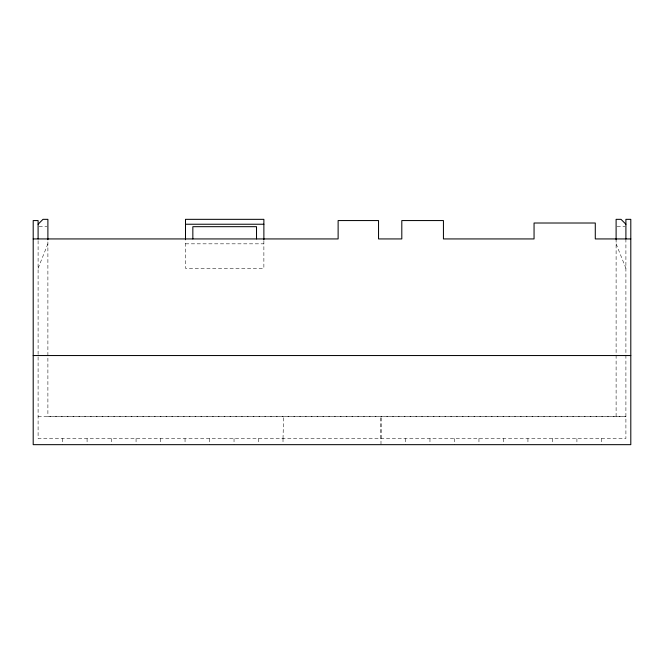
<?xml version="1.0" encoding="UTF-8"?>
<svg xmlns="http://www.w3.org/2000/svg" width="664" height="664" viewBox="0 0 664 664"><rect width="100%" height="100%" fill="white"/><g stroke="black" fill="none" stroke-linecap="round" stroke-linejoin="round"><path stroke-width="0.5" stroke-dasharray="3.32 2.49" d="M380.987 438.506L380.987 416.536L380.987 444.664M283.013 438.522L283.594 416.536M38.097 268.322L47.891 243.829M39.076 226.681L46.912 226.681M617.088 226.681L624.924 226.681M185.497 243.829L263.874 243.829M38.097 416.536L625.903 416.536M625.903 416.71L47.891 416.71L47.891 240.766M616.109 243.829L625.903 268.322M625.903 238.932L625.903 438.522L38.097 438.522L38.097 239.945M616.109 238.932L616.109 416.71M601.41 438.522L601.41 444.664M576.916 438.522L576.916 444.664M552.423 438.522L552.423 443.643M527.938 438.522L527.938 443.643M503.445 438.522L503.445 444.664M478.951 438.522L478.951 444.664M454.458 438.522L454.458 444.664M429.965 438.522L429.965 444.664M405.472 438.522L405.472 444.664M283.013 438.497L283.013 443.643M263.874 240.766L263.874 268.322L185.497 268.322L185.497 240.766M258.528 438.522L258.528 443.643M234.035 438.522L234.035 444.664M209.542 438.522L209.542 444.664M185.048 438.522L185.048 444.664M160.555 438.522L160.555 444.664M136.062 438.522L136.062 444.664M111.577 438.522L111.577 444.664M87.084 438.522L87.084 444.664M62.59 438.522L62.59 444.664"/><path stroke-width="1" d="M38.097 224.233L42.994 219.336L47.891 219.336L47.891 239.746M185.497 224.233L263.874 224.233M33.2 238.932L338.125 238.932L338.125 220.564L378.538 220.564L378.538 238.932L401.803 238.932L401.803 220.564L443.436 220.564L443.436 238.932L534.055 238.932L534.055 223.013L595.284 223.013L595.284 238.932L630.8 238.932M33.2 355.547L630.8 355.547M625.903 224.233L621.006 219.336L616.109 219.336L616.109 239.746M625.903 238.932L625.903 219.336L630.8 219.336L630.8 444.664L33.2 444.664L33.2 220.564L38.097 220.564L38.097 238.932M263.874 239.746L263.874 219.336L185.497 219.336L185.497 239.746M256.52 238.932L256.52 226.681L192.842 226.681L192.842 238.932"/></g></svg>
